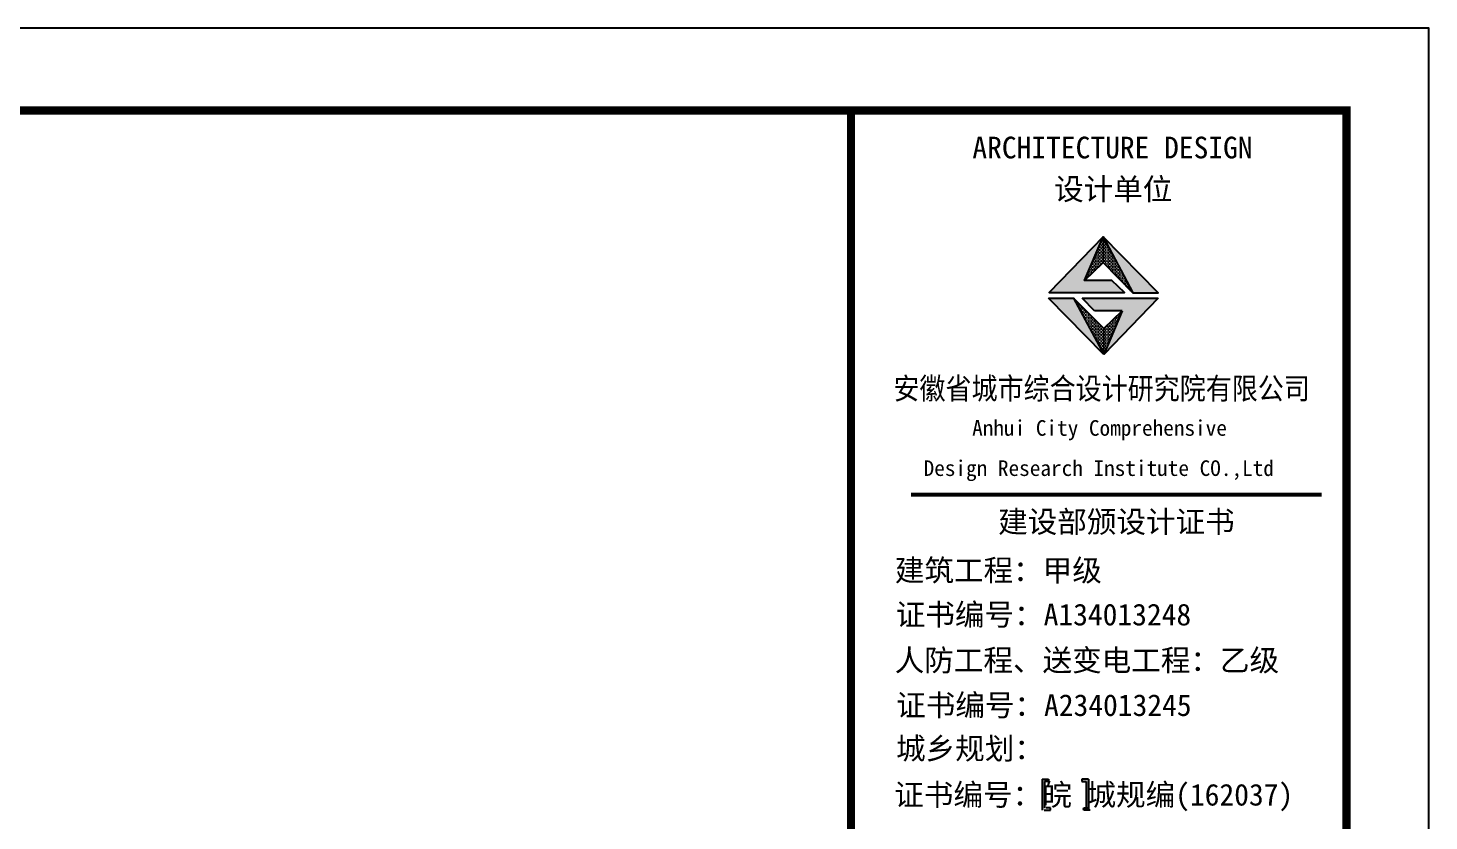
# Model space of a CAD drawing. Extents: x 32461 to 372567, y -698896 to 182569.
# Drawn here: x 301773 to 320462, y -598486 to -587915 of the extents above; entities that cross this region are included whole.
import ezdxf

# ---------------------------------------------------------------- set-up
doc = ezdxf.new("R2010")
doc.units = 0
doc.header["$LTSCALE"] = 1000
doc.header["$MEASUREMENT"] = 0
doc.layers.add('PUB_TITLE', color=4, linetype='CONTINUOUS')
doc.layers.add('图框', color=4, linetype='CONTINUOUS')
doc.styles.add('黑体', font='simhei.ttf', dxfattribs={"width": 0.6, "height": 4.3})

msp = doc.modelspace()

# ---------------------------------------------------------------- hatches: boundary and pattern name
at = {"layer": '图框'}
for color, points in [(1, [(315865.9, -591281.2), (316116.3, -590700.3), (315394.2, -591442.4), (316399.6, -591442.4), (316232.8, -591281.2)]), (1, [(316510.7, -591445.5), (316851.1, -591445.5), (316116.3, -590700.3)]), (1, [(315719.8, -591517.1), (315386, -591517.1), (316126, -592268.7)]), (1, [(315834.9, -591514.8), (315999.1, -591687.1), (316370.9, -591687.1), (316126, -592268.7), (316851.6, -591514.8)]), (4, [(315332.3, -597958.8), (315388.7, -597958.8), (315388.7, -597930.7), (315362.7, -597930.7), (315301.9, -597930.7), (315301.9, -598340.3), (315362.7, -598340.3), (315388.7, -598340.3), (315388.7, -598312.1), (315332.3, -598312.1)]), (4, [(315887.8, -598312.1), (315831.4, -598312.1), (315831.4, -598340.3), (315857.5, -598340.3), (315918.2, -598340.3), (315918.2, -597930.7), (315857.5, -597930.7), (315831.4, -597930.7), (315831.4, -597958.8), (315887.8, -597958.8)])]:
    msp.add_hatch(color=color, dxfattribs=at).paths.add_polyline_path(points)
h = msp.add_hatch(dxfattribs=at)
h.set_pattern_fill('DOTS', color=256, scale=330, style=0)
h.set_pattern_definition([(0, (-2191182.834, 356454.5), (10.3125, 20.625), [0, -20.625])])
h.paths.add_polyline_path([(316126, -592268.7), (316126, -591922.3), (315719.8, -591517.1)])
h.paths.add_polyline_path([(316370.9, -591687.1), (316126, -591922.3), (316126, -592268.7)])
h.paths.add_polyline_path([(316116.3, -590700.3), (316116.3, -591041.9), (316510.7, -591445.5)])
h.paths.add_polyline_path([(316116.3, -591041.9), (316116.3, -590700.3), (315865.9, -591281.2)])

# ---------------------------------------------------------------- linework, layer by layer
at = {"layer": 'PUB_TITLE'}
msp.add_lwpolyline([(205952.2, -634115.1), (320462.2, -634115.1), (320462.2, -587915.1), (205952.2, -587915.1)], close=True, dxfattribs=at)
at = {"layer": 'PUB_TITLE', "const_width": 110}
msp.add_lwpolyline([(208702.2, -633015.1), (319362.2, -633015.1), (319362.2, -589015.1), (208702.2, -589015.1)], close=True, dxfattribs=at)
at = {"layer": '图框'}
for p, q in [((315865.9, -591281.2), (316116.3, -590700.3)), ((316116.3, -590700.3), (316510.7, -591445.5)), ((316126, -592268.7), (315386, -591517.1)), ((315386, -591517.1), (315719.8, -591517.1)), ((316126, -592268.7), (315386, -591517.1)), ((315386, -591517.1), (315719.8, -591517.1)), ((315386, -591517.1), (315719.8, -591517.1)), ((316126, -591922.3), (315719.8, -591517.1)), ((315834.9, -591514.8), (316851.6, -591514.8)), ((315999.1, -591687.1), (315834.9, -591514.8)), ((316851.6, -591514.8), (316126, -592268.7)), ((316370.9, -591687.1), (315999.1, -591687.1)), ((316126, -591922.3), (316370.9, -591687.1)), ((316370.9, -591687.1), (316126, -592268.7)), ((316126, -592268.7), (316126, -591922.3)), ((316126, -592268.7), (316126, -591922.3)), ((316126, -592268.7), (316126, -591922.3))]:
    msp.add_line(p, q, dxfattribs=at)
at = {"layer": '图框', "color": 1}
for p, q in [((316126, -592268.7), (315386, -591517.1)), ((315719.8, -591517.1), (316126, -592268.7))]:
    msp.add_line(p, q, dxfattribs=at)
at = {"layer": '图框', "color": 4}
for p, q in [((315301.9, -597930.7), (315362.7, -597930.7)), ((315301.9, -597930.7), (315301.9, -598340.3)), ((315388.7, -597958.8), (315332.3, -597958.8)), ((315332.3, -597958.8), (315332.3, -598312.1)), ((315362.7, -597930.7), (315388.7, -597930.7)), ((315388.7, -597930.7), (315388.7, -597958.8)), ((315857.5, -597930.7), (315831.4, -597930.7)), ((315831.4, -597930.7), (315831.4, -597958.8)), ((315831.4, -597958.8), (315887.8, -597958.8)), ((315918.2, -597930.7), (315857.5, -597930.7)), ((315887.8, -597958.8), (315887.8, -598312.1)), ((315918.2, -597930.7), (315918.2, -598340.3)), ((315327.2, -598340.3), (315388, -598340.3)), ((315414, -598312.1), (315357.6, -598312.1)), ((315388, -598340.3), (315414, -598340.3)), ((315414, -598340.3), (315414, -598312.1)), ((315856.7, -598340.3), (315856.7, -598312.1)), ((315856.7, -598312.1), (315913.1, -598312.1)), ((315882.7, -598340.3), (315856.7, -598340.3)), ((315943.5, -598340.3), (315882.7, -598340.3))]:
    msp.add_line(p, q, dxfattribs=at)
at = {"layer": '图框', "color": 4, "const_width": 108.4}
msp.add_lwpolyline([(312752, -589015.1), (319362.2, -589015.1), (319362.2, -633015.1), (312752, -633015.1)], close=True, dxfattribs=at)
at = {"layer": '图框'}
for points in [[(316232.8, -591281.2), (315865.9, -591281.2), (316116.3, -591041.9), (316510.7, -591445.5), (316851.1, -591445.5), (316116.3, -590700.3), (315394.2, -591442.4), (316399.6, -591442.4), (316232.8, -591281.2)], [(316116.3, -590700.3), (316116.3, -591041.9)]]:
    msp.add_lwpolyline(points, dxfattribs=at)
at = {"layer": '图框', "color": 4, "const_width": 54.8}
msp.add_lwpolyline([(313553.6, -594136.7), (319031.6, -594136.7)], dxfattribs=at)

# ---------------------------------------------------------------- texts
at = {"layer": '图框', "color": 4, "style": '黑体'}
for s, height, p in [('ARCHITECTURE DESIGN', 289.238, (314370.9, -589652.8)), ('设计单位', 289.24, (315461.4, -590206.7)), ('Anhui City Comprehensive ', 208.164, (314368, -593350.7)), (' Design Research Institute CO.,Ltd', 208.164, (313578.9, -593886.4)), ('建设部颁设计证书', 289.24, (314714.7, -594641.2)), (' 建筑工程：甲级', 289.24, (313140.3, -595289.3)), ('证书编号：A134013248', 289.238, (313349.5, -595878.7)), ('人防工程、送变电工程：乙级', 289.238, (313334.3, -596487.8)), ('证书编号：A234013245', 289.238, (313354.8, -597086.4)), ('城乡规划：', 289.24, (313352.6, -597664.2)), ('证书编号：皖 城规编(162037)', 289.238, (313329.5, -598280.4))]:
    msp.add_text(s, height=height, dxfattribs=at).set_placement(p)
at = {"layer": '图框', "color": 4, "style": '黑体', "width": 0.88}
msp.add_text('安徽省城市综合设计研究院有限公司', height=289.238, dxfattribs=at).set_placement((313318.4, -592864.6))

doc.saveas('drawing.dxf')
